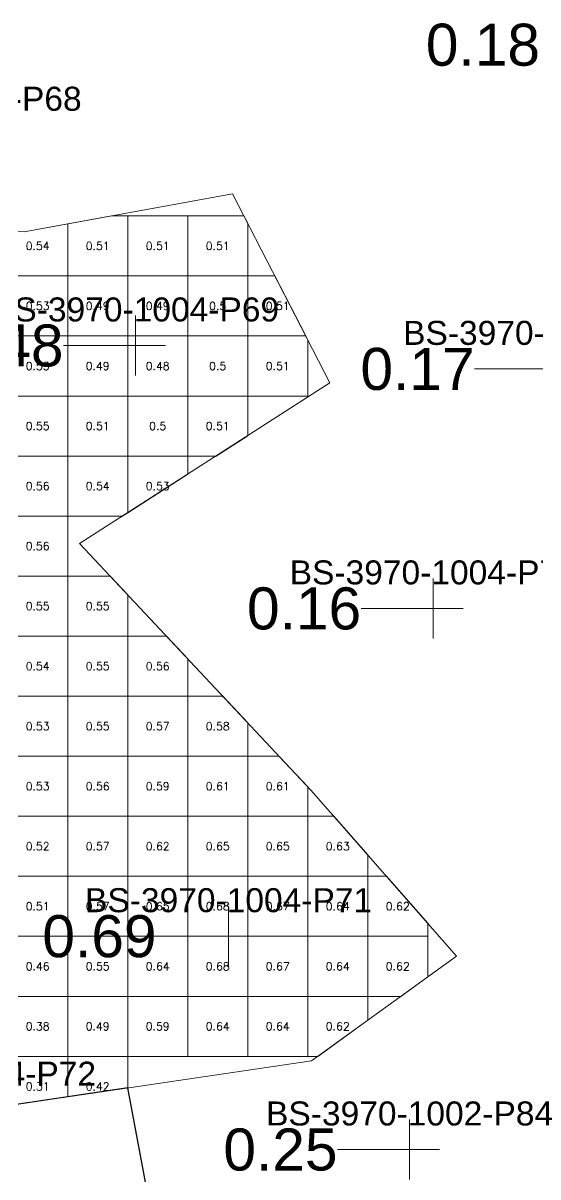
# Model space of a CAD drawing. Header units: inches. Extents: x 469759 to 470079, y 4349683 to 4349873.
# Drawn here: x 469869.47 to 469878.04, y 4349768.48 to 4349787.7 of the extents above; entities that cross this region are included whole.
import ezdxf
from ezdxf.enums import TextEntityAlignment as Align

# ---------------------------------------------------------------- set-up
doc = ezdxf.new("R2010")
doc.units = ezdxf.units.IN
doc.header["$MEASUREMENT"] = 0
doc.layers.add('123', color=7, linetype='Continuous')
for name, color, linetype, lineweight in [('点', 7, 'Continuous', 0), ('爆区方格网', 7, 'Continuous', 0), ('线条', 7, 'Continuous', 0), ('钻孔', 7, 'Continuous', 0)]:
    doc.layers.add(name, color=color, linetype=linetype, lineweight=lineweight)
doc.styles.add('3dmine_textStyle_1', font='txt.shx', dxfattribs={"height": 1, "bigfont": 'gbcbig.shx'})
doc.styles.add('3dmine_textStyle_2', font='arial.ttf', dxfattribs={"height": 1})

msp = doc.modelspace()

# ---------------------------------------------------------------- hatches: boundary and pattern name
at = {"layer": '钻孔', "linetype": 'Continuous', "lineweight": 0, "true_color": 0x808080, "extrusion": (0, 1, 0)}
for points in [[(-469872.34, 3960.15), (-469871.34, 3960.15), (-469871.34, 3972.15), (-469872.34, 3972.15)], [(-469877.3, 3959.96), (-469876.3, 3959.96), (-469876.3, 3971.96), (-469877.3, 3971.96)], [(-469876.906, 3960.173), (-469875.906, 3960.173), (-469875.906, 3972.173), (-469876.906, 3972.173)]]:
    msp.add_hatch(color=8, dxfattribs=at).paths.add_polyline_path(points, flags=0)
at = {"layer": '钻孔', "linetype": 'Continuous', "lineweight": 0, "true_color": 0x00ffff, "extrusion": (0, 1, 0)}
msp.add_hatch(color=4, dxfattribs=at).paths.add_polyline_path([(-469873.89, 3960.15), (-469872.89, 3960.15), (-469872.89, 3972.15), (-469873.89, 3972.15)], flags=0)

# ---------------------------------------------------------------- linework, layer by layer
at = {"color": 4, "linetype": 'Continuous', "lineweight": 0, "elevation": 1987.297}
msp.add_lwpolyline([(469837.3, 4349777.874), (469842.878, 4349781.034), (469847.681, 4349783.943), (469855.547, 4349787.292), (469859.965, 4349786.419), (469865.187, 4349784.317), (469869.485, 4349784.222), (469872.956, 4349784.858), (469874.58, 4349781.706), (469870.408, 4349779.03), (469874.262, 4349774.922), (469876.69, 4349772.16), (469874.272, 4349770.414), (469866.414, 4349769.254), (469861.845, 4349771.213), (469856.754, 4349771.099), (469852.439, 4349771.326), (469850.168, 4349770.343), (469847.292, 4349769.245), (469845.59, 4349771.971), (469846.044, 4349775.075), (469840.744, 4349776.814), (469837.3, 4349777.874), (469837.3, 4349777.874)], dxfattribs=at)
at = {"layer": '123', "elevation": 1987.297}
msp.add_lwpolyline([(469851.682, 4349759.72), (469855.658, 4349756.452), (469860.241, 4349759.881), (469868.362, 4349765.532), (469871.556, 4349768.128), (469871.209, 4349769.962), (469869.209, 4349769.667), (469866.414, 4349769.254), (469864.214, 4349766.26), (469858.315, 4349764.574), (469853.994, 4349765.649), (469851.682, 4349759.72)], close=True, dxfattribs=at)
at = {"layer": '点', "color": 138, "linetype": 'Continuous', "lineweight": 0, "true_color": 0x004c4c}
for points, elevation in [([(469871.34, 4349781.83), (469871.34, 4349782.83)], 3972.15), ([(469871.84, 4349782.33), (469870.84, 4349782.33)], 3972.15), ([(469878.69, 4349781.94), (469877.69, 4349781.94)], 3972.08), ([(469876.3, 4349777.45), (469876.3, 4349778.45)], 3971.96), ([(469876.8, 4349777.95), (469875.8, 4349777.95)], 3971.96), ([(469872.89, 4349771.99), (469872.89, 4349772.99)], 3972.15), ([(469873.39, 4349772.49), (469872.39, 4349772.49)], 3972.15), ([(469875.906, 4349768.437), (469875.906, 4349769.437)], 3972.173), ([(469876.406, 4349768.937), (469875.406, 4349768.937)], 3972.173)]:
    msp.add_lwpolyline(points, dxfattribs=dict(at, elevation=elevation))
at = {"layer": '爆区方格网', "color": 4, "linetype": 'Continuous', "lineweight": 0, "elevation": 3972.21}
for points in [[(469871.209, 4349783.488), (469870.209, 4349783.488), (469870.209, 4349784.354), (469870.939, 4349784.488), (469871.209, 4349784.488), (469871.209, 4349783.488)], [(469872.209, 4349783.488), (469871.209, 4349783.488), (469871.209, 4349784.488), (469872.209, 4349784.488), (469872.209, 4349783.488)], [(469873.209, 4349784.367), (469873.209, 4349783.488), (469872.209, 4349783.488), (469872.209, 4349784.488), (469873.147, 4349784.488), (469873.209, 4349784.367)], [(469870.209, 4349783.488), (469869.209, 4349783.488), (469869.209, 4349784.228), (469869.485, 4349784.222), (469870.209, 4349784.354), (469870.209, 4349783.488)], [(469870.209, 4349782.488), (469869.209, 4349782.488), (469869.209, 4349783.488), (469870.209, 4349783.488), (469870.209, 4349782.488)], [(469871.209, 4349782.488), (469870.209, 4349782.488), (469870.209, 4349783.488), (469871.209, 4349783.488), (469871.209, 4349782.488)], [(469872.209, 4349782.488), (469871.209, 4349782.488), (469871.209, 4349783.488), (469872.209, 4349783.488), (469872.209, 4349782.488)], [(469873.209, 4349782.488), (469872.209, 4349782.488), (469872.209, 4349783.488), (469873.209, 4349783.488), (469873.209, 4349782.488)], [(469874.177, 4349782.488), (469873.209, 4349782.488), (469873.209, 4349783.488), (469873.662, 4349783.488), (469874.177, 4349782.488)], [(469870.209, 4349781.488), (469869.209, 4349781.488), (469869.209, 4349782.488), (469870.209, 4349782.488), (469870.209, 4349781.488)], [(469871.209, 4349781.488), (469870.209, 4349781.488), (469870.209, 4349782.488), (469871.209, 4349782.488), (469871.209, 4349781.488)], [(469872.209, 4349781.488), (469871.209, 4349781.488), (469871.209, 4349782.488), (469872.209, 4349782.488), (469872.209, 4349781.488)], [(469873.209, 4349781.488), (469872.209, 4349781.488), (469872.209, 4349782.488), (469873.209, 4349782.488), (469873.209, 4349781.488)], [(469874.209, 4349782.426), (469874.209, 4349781.488), (469873.209, 4349781.488), (469873.209, 4349782.488), (469874.177, 4349782.488), (469874.209, 4349782.426)], [(469870.209, 4349780.488), (469869.209, 4349780.488), (469869.209, 4349781.488), (469870.209, 4349781.488), (469870.209, 4349780.488)], [(469871.209, 4349780.488), (469870.209, 4349780.488), (469870.209, 4349781.488), (469871.209, 4349781.488), (469871.209, 4349780.488)], [(469872.209, 4349780.488), (469871.209, 4349780.488), (469871.209, 4349781.488), (469872.209, 4349781.488), (469872.209, 4349780.488)], [(469873.209, 4349780.827), (469872.681, 4349780.488), (469872.209, 4349780.488), (469872.209, 4349781.488), (469873.209, 4349781.488), (469873.209, 4349780.827)], [(469870.209, 4349779.488), (469869.209, 4349779.488), (469869.209, 4349780.488), (469870.209, 4349780.488), (469870.209, 4349779.488)], [(469871.209, 4349779.544), (469871.122, 4349779.488), (469870.209, 4349779.488), (469870.209, 4349780.488), (469871.209, 4349780.488), (469871.209, 4349779.544)], [(469872.209, 4349780.185), (469871.209, 4349779.544), (469871.209, 4349780.488), (469872.209, 4349780.488), (469872.209, 4349780.185)], [(469870.209, 4349778.488), (469869.209, 4349778.488), (469869.209, 4349779.488), (469870.209, 4349779.488), (469870.209, 4349778.488)], [(469870.209, 4349777.488), (469869.209, 4349777.488), (469869.209, 4349778.488), (469870.209, 4349778.488), (469870.209, 4349777.488)], [(469871.209, 4349778.177), (469871.209, 4349777.488), (469870.209, 4349777.488), (469870.209, 4349778.488), (469870.917, 4349778.488), (469871.209, 4349778.177)], [(469870.209, 4349776.488), (469869.209, 4349776.488), (469869.209, 4349777.488), (469870.209, 4349777.488), (469870.209, 4349776.488)], [(469871.209, 4349776.488), (469870.209, 4349776.488), (469870.209, 4349777.488), (469871.209, 4349777.488), (469871.209, 4349776.488)], [(469872.209, 4349777.11), (469872.209, 4349776.488), (469871.209, 4349776.488), (469871.209, 4349777.488), (469871.855, 4349777.488), (469872.209, 4349777.11)], [(469870.209, 4349775.488), (469869.209, 4349775.488), (469869.209, 4349776.488), (469870.209, 4349776.488), (469870.209, 4349775.488)], [(469871.209, 4349775.488), (469870.209, 4349775.488), (469870.209, 4349776.488), (469871.209, 4349776.488), (469871.209, 4349775.488)], [(469872.209, 4349775.488), (469871.209, 4349775.488), (469871.209, 4349776.488), (469872.209, 4349776.488), (469872.209, 4349775.488)], [(469873.209, 4349776.044), (469873.209, 4349775.488), (469872.209, 4349775.488), (469872.209, 4349776.488), (469872.792, 4349776.488), (469873.209, 4349776.044)], [(469870.209, 4349774.488), (469869.209, 4349774.488), (469869.209, 4349775.488), (469870.209, 4349775.488), (469870.209, 4349774.488)], [(469871.209, 4349774.488), (469870.209, 4349774.488), (469870.209, 4349775.488), (469871.209, 4349775.488), (469871.209, 4349774.488)], [(469872.209, 4349774.488), (469871.209, 4349774.488), (469871.209, 4349775.488), (469872.209, 4349775.488), (469872.209, 4349774.488)], [(469873.209, 4349774.488), (469872.209, 4349774.488), (469872.209, 4349775.488), (469873.209, 4349775.488), (469873.209, 4349774.488)], [(469874.209, 4349774.978), (469874.209, 4349774.488), (469873.209, 4349774.488), (469873.209, 4349775.488), (469873.73, 4349775.488), (469874.209, 4349774.978)], [(469870.209, 4349773.488), (469869.209, 4349773.488), (469869.209, 4349774.488), (469870.209, 4349774.488), (469870.209, 4349773.488)], [(469871.209, 4349773.488), (469870.209, 4349773.488), (469870.209, 4349774.488), (469871.209, 4349774.488), (469871.209, 4349773.488)], [(469872.209, 4349773.488), (469871.209, 4349773.488), (469871.209, 4349774.488), (469872.209, 4349774.488), (469872.209, 4349773.488)], [(469873.209, 4349773.488), (469872.209, 4349773.488), (469872.209, 4349774.488), (469873.209, 4349774.488), (469873.209, 4349773.488)], [(469874.209, 4349773.488), (469873.209, 4349773.488), (469873.209, 4349774.488), (469874.209, 4349774.488), (469874.209, 4349773.488)], [(469875.209, 4349773.845), (469875.209, 4349773.488), (469874.209, 4349773.488), (469874.209, 4349774.488), (469874.643, 4349774.488), (469875.209, 4349773.845)], [(469870.209, 4349772.488), (469869.209, 4349772.488), (469869.209, 4349773.488), (469870.209, 4349773.488), (469870.209, 4349772.488)], [(469871.209, 4349772.488), (469870.209, 4349772.488), (469870.209, 4349773.488), (469871.209, 4349773.488), (469871.209, 4349772.488)], [(469872.209, 4349772.488), (469871.209, 4349772.488), (469871.209, 4349773.488), (469872.209, 4349773.488), (469872.209, 4349772.488)], [(469873.209, 4349772.488), (469872.209, 4349772.488), (469872.209, 4349773.488), (469873.209, 4349773.488), (469873.209, 4349772.488)], [(469874.209, 4349772.488), (469873.209, 4349772.488), (469873.209, 4349773.488), (469874.209, 4349773.488), (469874.209, 4349772.488)], [(469875.209, 4349772.488), (469874.209, 4349772.488), (469874.209, 4349773.488), (469875.209, 4349773.488), (469875.209, 4349772.488)], [(469876.209, 4349772.708), (469876.209, 4349772.488), (469875.209, 4349772.488), (469875.209, 4349773.488), (469875.522, 4349773.488), (469876.209, 4349772.708)], [(469870.209, 4349771.488), (469869.209, 4349771.488), (469869.209, 4349772.488), (469870.209, 4349772.488), (469870.209, 4349771.488)], [(469871.209, 4349771.488), (469870.209, 4349771.488), (469870.209, 4349772.488), (469871.209, 4349772.488), (469871.209, 4349771.488)], [(469872.209, 4349771.488), (469871.209, 4349771.488), (469871.209, 4349772.488), (469872.209, 4349772.488), (469872.209, 4349771.488)], [(469873.209, 4349771.488), (469872.209, 4349771.488), (469872.209, 4349772.488), (469873.209, 4349772.488), (469873.209, 4349771.488)], [(469874.209, 4349771.488), (469873.209, 4349771.488), (469873.209, 4349772.488), (469874.209, 4349772.488), (469874.209, 4349771.488)], [(469875.209, 4349771.488), (469874.209, 4349771.488), (469874.209, 4349772.488), (469875.209, 4349772.488), (469875.209, 4349771.488)], [(469876.209, 4349771.813), (469875.76, 4349771.488), (469875.209, 4349771.488), (469875.209, 4349772.488), (469876.209, 4349772.488), (469876.209, 4349771.813)], [(469870.209, 4349770.488), (469869.209, 4349770.488), (469869.209, 4349771.488), (469870.209, 4349771.488), (469870.209, 4349770.488)], [(469871.209, 4349770.488), (469870.209, 4349770.488), (469870.209, 4349771.488), (469871.209, 4349771.488), (469871.209, 4349770.488)], [(469872.209, 4349770.488), (469871.209, 4349770.488), (469871.209, 4349771.488), (469872.209, 4349771.488), (469872.209, 4349770.488)], [(469873.209, 4349770.488), (469872.209, 4349770.488), (469872.209, 4349771.488), (469873.209, 4349771.488), (469873.209, 4349770.488)], [(469874.209, 4349770.488), (469873.209, 4349770.488), (469873.209, 4349771.488), (469874.209, 4349771.488), (469874.209, 4349770.488)], [(469875.209, 4349771.09), (469874.375, 4349770.488), (469874.209, 4349770.488), (469874.209, 4349771.488), (469875.209, 4349771.488), (469875.209, 4349771.09)], [(469870.209, 4349769.814), (469869.209, 4349769.667), (469869.209, 4349770.488), (469870.209, 4349770.488), (469870.209, 4349769.814)], [(469871.209, 4349769.962), (469870.209, 4349769.814), (469870.209, 4349770.488), (469871.209, 4349770.488), (469871.209, 4349769.962)]]:
    msp.add_lwpolyline(points, dxfattribs=at)
at = {"layer": '线条', "color": 138, "linetype": 'Continuous', "lineweight": 0, "true_color": 0x004c4c}
for points, elevation in [([(469871.34, 4349782.33), (469871.34, 4349782.33), (469871.34, 4349782.33)], 3972.15), ([(469876.3, 4349777.95), (469876.3, 4349777.95), (469876.3, 4349777.95)], 3971.96), ([(469872.89, 4349772.49), (469872.89, 4349772.49), (469872.89, 4349772.49)], 3972.15), ([(469875.906, 4349768.937), (469875.906, 4349768.937), (469875.906, 4349768.937)], 3972.173)]:
    msp.add_lwpolyline(points, dxfattribs=dict(at, elevation=elevation))
at = {"layer": '钻孔', "color": 8, "linetype": 'Continuous', "lineweight": 0, "true_color": 0x808080}
for points, elevation in [([(469871.34, 4349782.33), (469870.14, 4349782.33)], 3972.15), ([(469871.34, 4349782.33), (469870.14, 4349782.33)], 3960.15), ([(469878.19, 4349781.94), (469876.99, 4349781.94)], 3972.08), ([(469878.19, 4349781.94), (469876.99, 4349781.94)], 3960.08), ([(469876.3, 4349777.95), (469875.1, 4349777.95)], 3971.96), ([(469876.3, 4349777.95), (469875.1, 4349777.95)], 3959.96), ([(469875.906, 4349768.937), (469874.706, 4349768.937)], 3972.173), ([(469875.906, 4349768.937), (469874.706, 4349768.937)], 3960.173)]:
    msp.add_lwpolyline(points, dxfattribs=dict(at, elevation=elevation))
at = {"layer": '钻孔', "color": 4, "linetype": 'Continuous', "lineweight": 0, "true_color": 0x00ffff}
for elevation in [3972.15, 3960.15]:
    msp.add_lwpolyline([(469872.89, 4349772.49), (469871.69, 4349772.49)], dxfattribs=dict(at, elevation=elevation))

# ---------------------------------------------------------------- texts
at = {"color": 4, "linetype": 'Continuous', "lineweight": 0, "style": '3dmine_textStyle_1'}
for s, p in [('0.54', (469869.709, 4349783.988, 3972.21)), ('0.51', (469870.709, 4349783.988, 3972.21)), ('0.51', (469871.709, 4349783.988, 3972.21)), ('0.51', (469872.709, 4349783.988, 3972.21)), ('0.53', (469869.709, 4349782.988, 3972.21)), ('0.49', (469870.709, 4349782.988, 3972.21)), ('0.49', (469871.709, 4349782.988, 3972.21)), ('0.5', (469872.709, 4349782.988, 3972.21)), ('0.51', (469873.709, 4349782.988, 3972.21)), ('0.53', (469869.709, 4349781.988, 3972.21)), ('0.49', (469870.709, 4349781.988, 3972.21)), ('0.48', (469871.709, 4349781.988, 3972.21)), ('0.5', (469872.709, 4349781.988, 3972.21)), ('0.51', (469873.709, 4349781.988, 3972.21)), ('0.55', (469869.709, 4349780.988, 3972.21)), ('0.51', (469870.709, 4349780.988, 3972.21)), ('0.5', (469871.709, 4349780.988, 3972.21)), ('0.51', (469872.709, 4349780.988, 3972.21)), ('0.56', (469869.709, 4349779.988, 3972.21)), ('0.54', (469870.709, 4349779.988, 3972.21)), ('0.53', (469871.709, 4349779.988, 3972.21)), ('0.56', (469869.709, 4349778.988, 3972.21)), ('0.55', (469869.709, 4349777.988, 3972.21)), ('0.55', (469870.709, 4349777.988, 3972.21)), ('0.54', (469869.709, 4349776.988, 3972.21)), ('0.55', (469870.709, 4349776.988, 3972.21)), ('0.56', (469871.709, 4349776.988, 3972.21)), ('0.53', (469869.709, 4349775.988, 3972.21)), ('0.55', (469870.709, 4349775.988, 3972.21)), ('0.57', (469871.709, 4349775.988, 3972.21)), ('0.58', (469872.709, 4349775.988, 3972.21)), ('0.53', (469869.709, 4349774.988, 3972.21)), ('0.56', (469870.709, 4349774.988, 3972.21)), ('0.59', (469871.709, 4349774.988, 3972.21)), ('0.61', (469872.709, 4349774.988, 3972.21)), ('0.61', (469873.709, 4349774.988, 3972.21)), ('0.52', (469869.709, 4349773.988, 3972.21)), ('0.57', (469870.709, 4349773.988, 3972.21)), ('0.62', (469871.709, 4349773.988, 3972.21)), ('0.65', (469872.709, 4349773.988, 3972.21)), ('0.65', (469873.709, 4349773.988, 3972.21)), ('0.63', (469874.709, 4349773.988, 3972.21)), ('0.51', (469869.709, 4349772.988, 3972.21)), ('0.57', (469870.709, 4349772.988, 3972.21)), ('0.65', (469871.709, 4349772.988, 3972.21)), ('0.68', (469872.709, 4349772.988, 3972.21)), ('0.67', (469873.709, 4349772.988, 3972.21)), ('0.64', (469874.709, 4349772.988, 3972.21)), ('0.62', (469875.709, 4349772.988, 3972.21)), ('0.46', (469869.709, 4349771.988, 3972.21)), ('0.55', (469870.709, 4349771.988, 3972.21)), ('0.64', (469871.709, 4349771.988, 3972.21)), ('0.68', (469872.709, 4349771.988, 3972.21)), ('0.67', (469873.709, 4349771.988, 3972.21)), ('0.64', (469874.709, 4349771.988, 3972.21)), ('0.62', (469875.709, 4349771.988, 3972.21)), ('0.38', (469869.709, 4349770.988, 3972.21)), ('0.49', (469870.709, 4349770.988, 3972.21)), ('0.59', (469871.709, 4349770.988, 3972.21)), ('0.64', (469872.709, 4349770.988, 3972.21)), ('0.64', (469873.709, 4349770.988, 3972.21)), ('0.62', (469874.709, 4349770.988, 3972.21)), ('0.31', (469869.709, 4349769.988, 3972.21)), ('0.42', (469870.709, 4349769.988, 3972.21))]:
    msp.add_text(s, height=0.1333, dxfattribs=at).set_placement(p, align=Align.MIDDLE_CENTER)
at = {"layer": '钻孔', "color": 8, "linetype": 'Continuous', "lineweight": 0, "true_color": 0x808080, "style": '3dmine_textStyle_2'}
for s, p in [('0.18', (469878.08, 4349787.34, 3965.79)), ('0.48', (469870.14, 4349782.33, 3966.15)), ('0.17', (469876.99, 4349781.94, 3966.08)), ('0.16', (469875.1, 4349777.95, 3965.96)), ('0.25', (469874.706, 4349768.937, 3966.173))]:
    msp.add_text(s, height=0.7, dxfattribs=at).set_placement(p, align=Align.MIDDLE_RIGHT)
at = {"layer": '钻孔', "color": 138, "linetype": 'Continuous', "lineweight": 0, "true_color": 0x004c4c, "style": '3dmine_textStyle_2'}
for s, p in [('BS-3970-1004-P68', (469868.05, 4349786.24, 3972)), ('BS-3970-1004-P69', (469871.34, 4349782.73, 3972.15)), ('BS-3970-1004-P62', (469878.19, 4349782.34, 3972.08)), ('BS-3970-1004-P70', (469876.3, 4349778.35, 3971.96)), ('BS-3970-1004-P71', (469872.89, 4349772.89, 3972.15)), ('BS-3970-1004-P72', (469868.29, 4349770, 3972.31)), ('BS-3970-1002-P84', (469875.906, 4349769.337, 3972.173))]:
    msp.add_text(s, height=0.4, dxfattribs=at).set_placement(p, align=Align.CENTER)
at = {"layer": '钻孔', "color": 4, "linetype": 'Continuous', "lineweight": 0, "true_color": 0x00ffff, "style": '3dmine_textStyle_2'}
msp.add_text('0.69', height=0.7, dxfattribs=at).set_placement((469871.69, 4349772.49, 3966.15), align=Align.MIDDLE_RIGHT)

doc.saveas('drawing.dxf')
